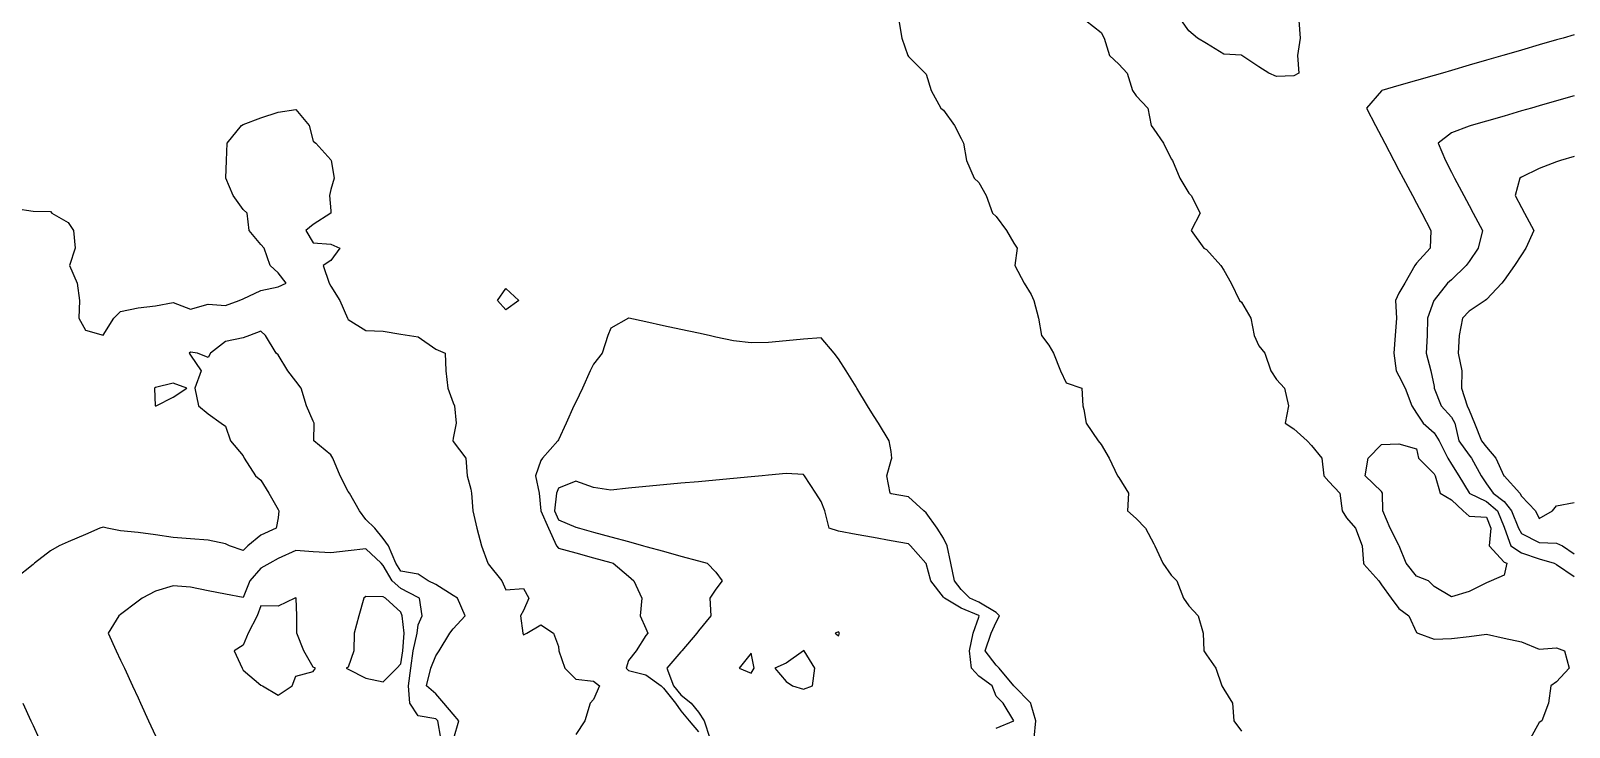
# Model space of a CAD drawing. Header units: metres. Extents: x 2681030 to 2681330, y 1246000 to 1246290.
# Drawn here: x 2681222.69 to 2681266.61, y 1246076.57 to 1246096.46 of the extents above; entities that cross this region are included whole.
import ezdxf

# ---------------------------------------------------------------- set-up
doc = ezdxf.new("R2010")
doc.units = ezdxf.units.M
doc.layers.add('BASIS_HOEHENLINIEN', color=8, linetype='Continuous')

msp = doc.modelspace()

# ---------------------------------------------------------------- linework, layer by layer
at = {"layer": 'BASIS_HOEHENLINIEN'}
for points in [[(2681247.469, 1246096.75, 440), (2681247.552, 1246096.25, 440), (2681247.73, 1246095.75, 440), (2681247.75, 1246095.726, 440), (2681248.226, 1246095.25, 440), (2681248.25, 1246095.219, 440), (2681248.395, 1246094.75, 440), (2681248.668, 1246094.25, 440), (2681248.75, 1246094.191, 440), (2681249.06, 1246093.75, 440), (2681249.25, 1246093.385, 440), (2681249.312, 1246093.25, 440), (2681249.407, 1246092.75, 440), (2681249.622, 1246092.25, 440), (2681249.75, 1246092.124, 440), (2681249.968, 1246091.75, 440), (2681250.141, 1246091.25, 440), (2681250.25, 1246091.149, 440), (2681250.544, 1246090.75, 440), (2681250.75, 1246090.393, 440), (2681250.85, 1246090.25, 440), (2681250.784, 1246089.75, 440), (2681251.046, 1246089.25, 440), (2681251.25, 1246088.927, 440), (2681251.324, 1246088.75, 440), (2681251.461, 1246088.25, 440), (2681251.547, 1246087.75, 440), (2681251.75, 1246087.478, 440), (2681251.884, 1246087.25, 440), (2681252.086, 1246086.75, 440), (2681252.25, 1246086.405, 440), (2681252.693, 1246086.25, 440), (2681252.724, 1246085.75, 440), (2681252.75, 1246085.643, 440), (2681252.821, 1246085.25, 440), (2681253.158, 1246084.75, 440), (2681253.25, 1246084.645, 440), (2681253.474, 1246084.25, 440), (2681253.717, 1246083.75, 440), (2681253.75, 1246083.699, 440), (2681254.025, 1246083.25, 440), (2681254.002, 1246082.75, 440), (2681254.25, 1246082.531, 440), (2681254.512, 1246082.25, 440), (2681254.75, 1246081.802, 440), (2681254.783, 1246081.75, 440), (2681255.01, 1246081.25, 440), (2681255.25, 1246080.913, 440), (2681255.403, 1246080.75, 440), (2681255.596, 1246080.25, 440), (2681255.75, 1246080.03, 440), (2681256.014, 1246079.75, 440), (2681256.161, 1246079.25, 440), (2681256.177, 1246078.75, 440), (2681256.25, 1246078.632, 440), (2681256.52, 1246078.25, 440), (2681256.688, 1246077.75, 440), (2681256.75, 1246077.653, 440), (2681256.993, 1246077.25, 440), (2681257.039, 1246076.75, 440), (2681257.25, 1246076.457, 440)], [(2681252.811, 1246096.75, 439.5), (2681253.25, 1246096.406, 439.5), (2681253.337, 1246096.25, 439.5), (2681253.481, 1246095.75, 439.5), (2681253.75, 1246095.505, 439.5), (2681253.994, 1246095.25, 439.5), (2681254.137, 1246094.75, 439.5), (2681254.25, 1246094.602, 439.5), (2681254.582, 1246094.25, 439.5), (2681254.677, 1246093.75, 439.5), (2681254.75, 1246093.646, 439.5), (2681255.028, 1246093.25, 439.5), (2681255.25, 1246092.796, 439.5), (2681255.283, 1246092.75, 439.5), (2681255.494, 1246092.25, 439.5), (2681255.75, 1246091.824, 439.5), (2681255.818, 1246091.75, 439.5), (2681256.077, 1246091.25, 439.5), (2681255.82, 1246090.75, 439.5), (2681256.182, 1246090.25, 439.5), (2681256.25, 1246090.211, 439.5), (2681256.664, 1246089.75, 439.5), (2681256.75, 1246089.619, 439.5), (2681256.956, 1246089.25, 439.5), (2681257.2, 1246088.75, 439.5), (2681257.25, 1246088.703, 439.5), (2681257.519, 1246088.25, 439.5), (2681257.614, 1246087.75, 439.5), (2681257.75, 1246087.46, 439.5), (2681257.92, 1246087.25, 439.5), (2681258.096, 1246086.75, 439.5), (2681258.25, 1246086.5, 439.5), (2681258.482, 1246086.25, 439.5), (2681258.595, 1246085.75, 439.5), (2681258.502, 1246085.25, 439.5), (2681258.75, 1246085.091, 439.5), (2681259.126, 1246084.75, 439.5), (2681259.25, 1246084.611, 439.5), (2681259.55, 1246084.25, 439.5), (2681259.6, 1246083.75, 439.5), (2681259.75, 1246083.582, 439.5), (2681260.059, 1246083.25, 439.5), (2681260.13, 1246082.75, 439.5), (2681260.25, 1246082.549, 439.5), (2681260.505, 1246082.25, 439.5), (2681260.697, 1246081.75, 439.5), (2681260.741, 1246081.25, 439.5), (2681260.75, 1246081.227, 439.5), (2681261.178, 1246080.75, 439.5), (2681261.25, 1246080.635, 439.5), (2681261.529, 1246080.25, 439.5), (2681261.75, 1246079.961, 439.5), (2681262.028, 1246079.75, 439.5), (2681262.25, 1246079.274, 439.5), (2681262.292, 1246079.25, 439.5), (2681262.75, 1246079.083, 439.5), (2681263.25, 1246079.103, 439.5), (2681263.75, 1246079.16, 439.5), (2681264.25, 1246079.225, 439.5), (2681264.75, 1246079.112, 439.5), (2681265.25, 1246079.008, 439.5), (2681265.75, 1246078.794, 439.5), (2681266.25, 1246078.839, 439.5), (2681266.472, 1246078.75, 439.5), (2681266.607, 1246078.25, 439.5), (2681266.25, 1246077.862, 439.5), (2681266.081, 1246077.75, 439.5), (2681266.021, 1246077.25, 439.5), (2681265.824, 1246076.75, 439.5), (2681265.75, 1246076.699, 439.5), (2681265.501, 1246076.25, 439.5)], [(2681258.886, 1246095.25, 439.5), (2681258.75, 1246095.173, 439.5), (2681258.25, 1246095.154, 439.5), (2681258.035, 1246095.25, 439.5), (2681257.75, 1246095.426, 439.5), (2681257.265, 1246095.75, 439.5), (2681257.25, 1246095.759, 439.5), (2681256.75, 1246095.785, 439.5), (2681256.25, 1246096.095, 439.5), (2681256.002, 1246096.25, 439.5), (2681255.75, 1246096.455, 439.5), (2681255.537, 1246096.75, 439.5)], [(2681258.887, 1246096.75, 439.5), (2681258.928, 1246096.25, 439.5), (2681258.857, 1246095.75, 439.5), (2681258.886, 1246095.25, 439.5)], [(2681266.75, 1246096.34, 439), (2681266.438, 1246096.25, 439), (2681266.25, 1246096.195, 439), (2681265.75, 1246096.051, 439), (2681265.25, 1246095.906, 439), (2681264.75, 1246095.761, 439), (2681264.713, 1246095.75, 439), (2681264.25, 1246095.616, 439), (2681263.75, 1246095.471, 439), (2681263.25, 1246095.326, 439), (2681262.988, 1246095.25, 439), (2681262.75, 1246095.181, 439), (2681262.25, 1246095.036, 439), (2681261.75, 1246094.891, 439), (2681261.263, 1246094.75, 439), (2681261.25, 1246094.746, 439), (2681260.824, 1246094.25, 439), (2681261.078, 1246093.75, 439), (2681261.25, 1246093.425, 439), (2681261.343, 1246093.25, 439), (2681261.607, 1246092.75, 439), (2681261.75, 1246092.479, 439), (2681261.871, 1246092.25, 439), (2681262.135, 1246091.75, 439), (2681262.25, 1246091.533, 439), (2681262.399, 1246091.25, 439), (2681262.664, 1246090.75, 439), (2681262.644, 1246090.25, 439), (2681262.25, 1246089.817, 439), (2681262.201, 1246089.75, 439), (2681261.914, 1246089.25, 439), (2681261.75, 1246088.964, 439), (2681261.653, 1246088.75, 439), (2681261.678, 1246088.25, 439), (2681261.642, 1246087.75, 439), (2681261.605, 1246087.25, 439), (2681261.669, 1246086.75, 439), (2681261.75, 1246086.599, 439), (2681261.927, 1246086.25, 439), (2681262.115, 1246085.75, 439), (2681262.25, 1246085.536, 439), (2681262.444, 1246085.25, 439), (2681262.75, 1246084.978, 439), (2681262.901, 1246084.75, 439), (2681263.142, 1246084.25, 439), (2681263.25, 1246084.077, 439), (2681263.457, 1246083.75, 439), (2681263.75, 1246083.262, 439), (2681263.758, 1246083.25, 439), (2681264.25, 1246083.017, 439), (2681264.559, 1246082.75, 439), (2681264.75, 1246082.28, 439), (2681264.763, 1246082.25, 439), (2681264.947, 1246081.75, 439), (2681265.25, 1246081.549, 439), (2681265.75, 1246081.38, 439), (2681266.183, 1246081.25, 439), (2681266.25, 1246081.218, 439), (2681266.75, 1246080.87, 439)], [(2681266.75, 1246094.601, 438.5), (2681266.25, 1246094.457, 438.5), (2681265.75, 1246094.312, 438.5), (2681265.538, 1246094.25, 438.5), (2681265.25, 1246094.167, 438.5), (2681264.75, 1246094.022, 438.5), (2681264.25, 1246093.877, 438.5), (2681263.813, 1246093.75, 438.5), (2681263.75, 1246093.729, 438.5), (2681263.25, 1246093.542, 438.5), (2681262.868, 1246093.25, 438.5), (2681263.074, 1246092.75, 438.5), (2681263.25, 1246092.416, 438.5), (2681263.338, 1246092.25, 438.5), (2681263.602, 1246091.75, 438.5), (2681263.75, 1246091.47, 438.5), (2681263.866, 1246091.25, 438.5), (2681264.131, 1246090.75, 438.5), (2681264.012, 1246090.25, 438.5), (2681263.75, 1246089.869, 438.5), (2681263.668, 1246089.75, 438.5), (2681263.25, 1246089.344, 438.5), (2681263.14, 1246089.25, 438.5), (2681262.75, 1246088.766, 438.5), (2681262.741, 1246088.75, 438.5), (2681262.566, 1246088.25, 438.5), (2681262.558, 1246087.75, 438.5), (2681262.522, 1246087.25, 438.5), (2681262.658, 1246086.75, 438.5), (2681262.75, 1246086.299, 438.5), (2681262.758, 1246086.25, 438.5), (2681262.952, 1246085.75, 438.5), (2681263.25, 1246085.423, 438.5), (2681263.349, 1246085.25, 438.5), (2681263.461, 1246084.75, 438.5), (2681263.75, 1246084.335, 438.5), (2681263.819, 1246084.25, 438.5), (2681264.097, 1246083.75, 438.5), (2681264.25, 1246083.522, 438.5), (2681264.443, 1246083.25, 438.5), (2681264.75, 1246083.012, 438.5), (2681264.96, 1246082.75, 438.5), (2681265.165, 1246082.25, 438.5), (2681265.25, 1246082.104, 438.5), (2681265.75, 1246081.846, 438.5), (2681266.25, 1246081.819, 438.5), (2681266.415, 1246081.75, 438.5), (2681266.75, 1246081.518, 438.5)], [(2681222.25, 1246091.384, 440.5), (2681222.75, 1246091.308, 440.5), (2681223.25, 1246091.295, 440.5), (2681223.289, 1246091.25, 440.5), (2681223.75, 1246090.977, 440.5), (2681223.907, 1246090.75, 440.5), (2681223.956, 1246090.25, 440.5), (2681223.789, 1246089.75, 440.5), (2681224.014, 1246089.25, 440.5), (2681224.082, 1246088.75, 440.5), (2681224.059, 1246088.25, 440.5), (2681224.25, 1246087.907, 440.5), (2681224.75, 1246087.764, 440.5), (2681225.057, 1246088.25, 440.5), (2681225.25, 1246088.439, 440.5), (2681225.75, 1246088.547, 440.5), (2681226.25, 1246088.598, 440.5), (2681226.75, 1246088.7, 440.5), (2681227.25, 1246088.504, 440.5), (2681227.75, 1246088.647, 440.5), (2681228.25, 1246088.609, 440.5), (2681228.634, 1246088.75, 440.5), (2681228.75, 1246088.806, 440.5), (2681229.25, 1246089.035, 440.5), (2681229.75, 1246089.143, 440.5), (2681229.982, 1246089.25, 440.5), (2681229.75, 1246089.548, 440.5), (2681229.521, 1246089.75, 440.5), (2681229.354, 1246090.25, 440.5), (2681229.25, 1246090.358, 440.5), (2681228.925, 1246090.75, 440.5), (2681228.868, 1246091.25, 440.5), (2681228.75, 1246091.35, 440.5), (2681228.462, 1246091.75, 440.5), (2681228.252, 1246092.25, 440.5), (2681228.273, 1246092.75, 440.5), (2681228.298, 1246093.25, 440.5), (2681228.707, 1246093.75, 440.5), (2681228.75, 1246093.778, 440.5), (2681229.25, 1246093.973, 440.5), (2681229.75, 1246094.136, 440.5), (2681230.25, 1246094.206, 440.5), (2681230.634, 1246093.75, 440.5), (2681230.75, 1246093.309, 440.5), (2681230.826, 1246093.25, 440.5), (2681231.25, 1246092.771, 440.5), (2681231.265, 1246092.75, 440.5), (2681231.344, 1246092.25, 440.5), (2681231.25, 1246091.92, 440.5), (2681231.215, 1246091.75, 440.5), (2681231.25, 1246091.315, 440.5), (2681231.253, 1246091.25, 440.5), (2681231.25, 1246091.248, 440.5), (2681230.75, 1246090.92, 440.5), (2681230.543, 1246090.75, 440.5), (2681230.75, 1246090.404, 440.5), (2681231.25, 1246090.367, 440.5), (2681231.507, 1246090.25, 440.5), (2681231.25, 1246089.899, 440.5), (2681231.03, 1246089.75, 440.5), (2681231.202, 1246089.25, 440.5), (2681231.25, 1246089.168, 440.5), (2681231.508, 1246088.75, 440.5), (2681231.73, 1246088.25, 440.5), (2681231.75, 1246088.21, 440.5), (2681232.25, 1246087.9, 440.5), (2681232.75, 1246087.877, 440.5), (2681233.25, 1246087.79, 440.5), (2681233.502, 1246087.75, 440.5), (2681233.75, 1246087.716, 440.5), (2681234.25, 1246087.366, 440.5), (2681234.514, 1246087.25, 440.5), (2681234.533, 1246086.75, 440.5), (2681234.596, 1246086.25, 440.5), (2681234.75, 1246085.828, 440.5), (2681234.78, 1246085.75, 440.5), (2681234.834, 1246085.25, 440.5), (2681234.75, 1246084.825, 440.5), (2681234.733, 1246084.75, 440.5), (2681234.75, 1246084.73, 440.5), (2681235.11, 1246084.25, 440.5), (2681235.142, 1246083.75, 440.5), (2681235.25, 1246083.367, 440.5), (2681235.267, 1246083.25, 440.5), (2681235.309, 1246082.75, 440.5), (2681235.421, 1246082.25, 440.5), (2681235.551, 1246081.75, 440.5), (2681235.737, 1246081.25, 440.5), (2681235.75, 1246081.23, 440.5), (2681236.14, 1246080.75, 440.5), (2681236.25, 1246080.494, 440.5), (2681236.75, 1246080.525, 440.5), (2681236.909, 1246080.25, 440.5), (2681236.75, 1246079.897, 440.5), (2681236.672, 1246079.75, 440.5), (2681236.735, 1246079.25, 440.5), (2681236.75, 1246079.207, 440.5), (2681236.845, 1246079.25, 440.5), (2681237.25, 1246079.49, 440.5), (2681237.607, 1246079.25, 440.5), (2681237.75, 1246078.87, 440.5), (2681237.761, 1246078.75, 440.5), (2681237.939, 1246078.25, 440.5), (2681238.25, 1246077.941, 440.5), (2681238.75, 1246077.887, 440.5), (2681238.922, 1246077.75, 440.5), (2681238.75, 1246077.358, 440.5), (2681238.66, 1246077.25, 440.5), (2681238.508, 1246076.75, 440.5), (2681238.25, 1246076.363, 440.5)], [(2681266.75, 1246092.862, 438), (2681266.362, 1246092.75, 438), (2681266.25, 1246092.713, 438), (2681265.75, 1246092.523, 438), (2681265.25, 1246092.277, 438), (2681265.196, 1246092.25, 438), (2681265.069, 1246091.75, 438), (2681265.25, 1246091.408, 438), (2681265.333, 1246091.25, 438), (2681265.597, 1246090.75, 438), (2681265.376, 1246090.25, 438), (2681265.25, 1246090.058, 438), (2681265.045, 1246089.75, 438), (2681264.75, 1246089.333, 438), (2681264.691, 1246089.25, 438), (2681264.25, 1246088.784, 438), (2681264.206, 1246088.75, 438), (2681263.75, 1246088.453, 438), (2681263.567, 1246088.25, 438), (2681263.465, 1246087.75, 438), (2681263.438, 1246087.25, 438), (2681263.549, 1246086.75, 438), (2681263.533, 1246086.25, 438), (2681263.695, 1246085.75, 438), (2681263.75, 1246085.62, 438), (2681263.903, 1246085.25, 438), (2681264.103, 1246084.75, 438), (2681264.25, 1246084.568, 438), (2681264.514, 1246084.25, 438), (2681264.745, 1246083.75, 438), (2681264.75, 1246083.743, 438), (2681265.198, 1246083.25, 438), (2681265.25, 1246083.168, 438), (2681265.648, 1246082.75, 438), (2681265.75, 1246082.525, 438), (2681266.135, 1246082.75, 438), (2681266.25, 1246082.887, 438), (2681266.75, 1246082.982, 438)], [(2681236.623, 1246088.75, 440.5), (2681236.25, 1246088.484, 440.5), (2681236.014, 1246088.75, 440.5), (2681236.25, 1246089.1, 440.5), (2681236.623, 1246088.75, 440.5)], [(2681251.334, 1246076.25, 440), (2681251.385, 1246076.75, 440), (2681251.25, 1246077.206, 440), (2681251.237, 1246077.25, 440), (2681250.75, 1246077.75, 440), (2681250.75, 1246077.75, 440), (2681250.335, 1246078.25, 440), (2681250.25, 1246078.343, 440), (2681249.934, 1246078.75, 440), (2681250.105, 1246079.25, 440), (2681250.25, 1246079.565, 440), (2681250.349, 1246079.75, 440), (2681250.25, 1246079.844, 440), (2681249.75, 1246080.142, 440), (2681249.499, 1246080.25, 440), (2681249.25, 1246080.498, 440), (2681249.058, 1246080.75, 440), (2681248.952, 1246081.25, 440), (2681248.846, 1246081.75, 440), (2681248.75, 1246081.971, 440), (2681248.564, 1246082.25, 440), (2681248.25, 1246082.689, 440), (2681248.187, 1246082.75, 440), (2681247.75, 1246083.145, 440), (2681247.25, 1246083.235, 440), (2681247.22, 1246083.25, 440), (2681247.125, 1246083.75, 440), (2681247.25, 1246084.192, 440), (2681247.266, 1246084.25, 440), (2681247.25, 1246084.441, 440), (2681247.192, 1246084.75, 440), (2681246.886, 1246085.25, 440), (2681246.75, 1246085.471, 440), (2681246.579, 1246085.75, 440), (2681246.272, 1246086.25, 440), (2681246.25, 1246086.287, 440), (2681245.966, 1246086.75, 440), (2681245.75, 1246087.088, 440), (2681245.628, 1246087.25, 440), (2681245.25, 1246087.689, 440), (2681244.75, 1246087.647, 440), (2681244.25, 1246087.6, 440), (2681243.75, 1246087.554, 440), (2681243.25, 1246087.548, 440), (2681242.75, 1246087.599, 440), (2681242.25, 1246087.708, 440), (2681242.056, 1246087.75, 440), (2681241.75, 1246087.817, 440), (2681241.25, 1246087.926, 440), (2681240.75, 1246088.034, 440), (2681240.25, 1246088.143, 440), (2681239.76, 1246088.25, 440), (2681239.75, 1246088.252, 440), (2681239.749, 1246088.25, 440), (2681239.25, 1246087.961, 440), (2681239.158, 1246087.75, 440), (2681239.001, 1246087.25, 440), (2681238.75, 1246086.933, 440), (2681238.657, 1246086.75, 440), (2681238.443, 1246086.25, 440), (2681238.25, 1246085.854, 440), (2681238.195, 1246085.75, 440), (2681237.97, 1246085.25, 440), (2681237.75, 1246084.775, 440), (2681237.736, 1246084.75, 440), (2681237.292, 1246084.25, 440), (2681237.25, 1246084.185, 440), (2681237.092, 1246083.75, 440), (2681237.206, 1246083.25, 440), (2681237.245, 1246082.75, 440), (2681237.25, 1246082.744, 440), (2681237.471, 1246082.25, 440), (2681237.693, 1246081.75, 440), (2681237.75, 1246081.68, 440), (2681238.25, 1246081.543, 440), (2681238.75, 1246081.406, 440), (2681239.25, 1246081.268, 440), (2681239.317, 1246081.25, 440), (2681239.75, 1246080.881, 440), (2681239.907, 1246080.75, 440), (2681240.137, 1246080.25, 440), (2681240.088, 1246079.75, 440), (2681240.25, 1246079.39, 440), (2681240.3, 1246079.25, 440), (2681240.25, 1246079.189, 440), (2681239.972, 1246078.75, 440), (2681239.75, 1246078.469, 440), (2681239.687, 1246078.25, 440), (2681239.75, 1246078.187, 440), (2681240.25, 1246078.067, 440), (2681240.687, 1246077.75, 440), (2681240.75, 1246077.684, 440), (2681241.093, 1246077.25, 440), (2681241.25, 1246077.031, 440), (2681241.487, 1246076.75, 440), (2681241.75, 1246076.438, 440)], [(2681234.761, 1246076.25, 440.5), (2681234.912, 1246076.75, 440.5), (2681234.75, 1246076.943, 440.5), (2681234.477, 1246077.25, 440.5), (2681234.25, 1246077.519, 440.5), (2681233.983, 1246077.75, 440.5), (2681234.106, 1246078.25, 440.5), (2681234.25, 1246078.61, 440.5), (2681234.343, 1246078.75, 440.5), (2681234.651, 1246079.25, 440.5), (2681234.75, 1246079.381, 440.5), (2681235.093, 1246079.75, 440.5), (2681234.866, 1246080.25, 440.5), (2681234.75, 1246080.326, 440.5), (2681234.25, 1246080.642, 440.5), (2681234.033, 1246080.75, 440.5), (2681233.75, 1246080.937, 440.5), (2681233.25, 1246081.022, 440.5), (2681233.105, 1246081.25, 440.5), (2681232.895, 1246081.75, 440.5), (2681232.75, 1246081.961, 440.5), (2681232.505, 1246082.25, 440.5), (2681232.25, 1246082.501, 440.5), (2681232.069, 1246082.75, 440.5), (2681231.783, 1246083.25, 440.5), (2681231.75, 1246083.297, 440.5), (2681231.519, 1246083.75, 440.5), (2681231.31, 1246084.25, 440.5), (2681231.25, 1246084.35, 440.5), (2681230.769, 1246084.75, 440.5), (2681230.781, 1246085.25, 440.5), (2681230.75, 1246085.31, 440.5), (2681230.563, 1246085.75, 440.5), (2681230.407, 1246086.25, 440.5), (2681230.25, 1246086.452, 440.5), (2681230.022, 1246086.75, 440.5), (2681229.75, 1246087.201, 440.5), (2681229.693, 1246087.25, 440.5), (2681229.386, 1246087.75, 440.5), (2681229.25, 1246087.875, 440.5), (2681228.928, 1246087.75, 440.5), (2681228.75, 1246087.691, 440.5), (2681228.25, 1246087.583, 440.5), (2681227.821, 1246087.25, 440.5), (2681227.75, 1246087.129, 440.5), (2681227.443, 1246087.25, 440.5), (2681227.25, 1246087.283, 440.5), (2681227.209, 1246087.25, 440.5), (2681227.25, 1246087.191, 440.5), (2681227.55, 1246086.75, 440.5), (2681227.369, 1246086.25, 440.5), (2681227.475, 1246085.75, 440.5), (2681227.75, 1246085.519, 440.5), (2681228.126, 1246085.25, 440.5), (2681228.25, 1246085.162, 440.5), (2681228.389, 1246084.75, 440.5), (2681228.75, 1246084.314, 440.5), (2681228.781, 1246084.25, 440.5), (2681229.105, 1246083.75, 440.5), (2681229.25, 1246083.622, 440.5), (2681229.487, 1246083.25, 440.5), (2681229.75, 1246082.786, 440.5), (2681229.768, 1246082.75, 440.5), (2681229.75, 1246082.549, 440.5), (2681229.695, 1246082.25, 440.5), (2681229.25, 1246082.056, 440.5), (2681228.885, 1246081.75, 440.5), (2681228.75, 1246081.611, 440.5), (2681228.36, 1246081.75, 440.5), (2681228.25, 1246081.803, 440.5), (2681227.75, 1246081.913, 440.5), (2681227.25, 1246081.946, 440.5), (2681226.75, 1246081.988, 440.5), (2681226.25, 1246082.057, 440.5), (2681225.75, 1246082.131, 440.5), (2681225.25, 1246082.179, 440.5), (2681224.871, 1246082.25, 440.5), (2681224.75, 1246082.283, 440.5), (2681224.657, 1246082.25, 440.5), (2681224.25, 1246082.075, 440.5), (2681223.75, 1246081.859, 440.5), (2681223.498, 1246081.75, 440.5), (2681223.25, 1246081.606, 440.5), (2681222.789, 1246081.25, 440.5), (2681222.75, 1246081.219, 440.5), (2681222.25, 1246080.816, 440.5)], [(2681226.25, 1246085.745, 440.5), (2681226.263, 1246085.75, 440.5), (2681226.75, 1246085.993, 440.5), (2681227.139, 1246086.25, 440.5), (2681226.75, 1246086.395, 440.5), (2681226.25, 1246086.271, 440.5), (2681226.219, 1246086.25, 440.5), (2681226.242, 1246085.75, 440.5), (2681226.25, 1246085.745, 440.5)], [(2681264.385, 1246080.75, 439.5), (2681264.25, 1246080.692, 439.5), (2681263.75, 1246080.448, 439.5), (2681263.25, 1246080.294, 439.5), (2681262.75, 1246080.59, 439.5), (2681262.594, 1246080.75, 439.5), (2681262.25, 1246080.885, 439.5), (2681261.952, 1246081.25, 439.5), (2681261.755, 1246081.75, 439.5), (2681261.75, 1246081.769, 439.5), (2681261.499, 1246082.25, 439.5), (2681261.285, 1246082.75, 439.5), (2681261.284, 1246083.25, 439.5), (2681261.25, 1246083.295, 439.5), (2681260.784, 1246083.75, 439.5), (2681260.874, 1246084.25, 439.5), (2681261.25, 1246084.641, 439.5), (2681261.75, 1246084.661, 439.5), (2681262.25, 1246084.514, 439.5), (2681262.306, 1246084.25, 439.5), (2681262.75, 1246083.808, 439.5), (2681262.783, 1246083.75, 439.5), (2681262.924, 1246083.25, 439.5), (2681263.25, 1246083.059, 439.5), (2681263.587, 1246082.75, 439.5), (2681263.75, 1246082.592, 439.5), (2681264.25, 1246082.57, 439.5), (2681264.371, 1246082.25, 439.5), (2681264.327, 1246081.75, 439.5), (2681264.75, 1246081.285, 439.5), (2681264.829, 1246081.25, 439.5), (2681264.75, 1246080.906, 439.5), (2681264.385, 1246080.75, 439.5)], [(2681250.25, 1246076.537, 439.5), (2681250.75, 1246076.75, 439.5), (2681250.75, 1246076.75, 439.5), (2681250.75, 1246076.75, 439.5), (2681250.451, 1246077.25, 439.5), (2681250.25, 1246077.453, 439.5), (2681250.135, 1246077.75, 439.5), (2681249.75, 1246078.022, 439.5), (2681249.544, 1246078.25, 439.5), (2681249.49, 1246078.75, 439.5), (2681249.595, 1246079.25, 439.5), (2681249.75, 1246079.709, 439.5), (2681249.768, 1246079.75, 439.5), (2681249.75, 1246079.762, 439.5), (2681249.25, 1246079.965, 439.5), (2681248.776, 1246080.25, 439.5), (2681248.75, 1246080.284, 439.5), (2681248.387, 1246080.75, 439.5), (2681248.25, 1246081.239, 439.5), (2681248.244, 1246081.25, 439.5), (2681247.8, 1246081.75, 439.5), (2681247.75, 1246081.803, 439.5), (2681247.25, 1246081.893, 439.5), (2681246.75, 1246081.983, 439.5), (2681246.25, 1246082.073, 439.5), (2681245.75, 1246082.163, 439.5), (2681245.479, 1246082.25, 439.5), (2681245.354, 1246082.75, 439.5), (2681245.25, 1246083.015, 439.5), (2681245.104, 1246083.25, 439.5), (2681244.776, 1246083.75, 439.5), (2681244.75, 1246083.786, 439.5), (2681244.25, 1246083.813, 439.5), (2681243.75, 1246083.766, 439.5), (2681243.573, 1246083.75, 439.5), (2681243.25, 1246083.72, 439.5), (2681242.75, 1246083.673, 439.5), (2681242.25, 1246083.627, 439.5), (2681241.75, 1246083.58, 439.5), (2681241.25, 1246083.534, 439.5), (2681240.75, 1246083.487, 439.5), (2681240.25, 1246083.441, 439.5), (2681239.75, 1246083.394, 439.5), (2681239.25, 1246083.339, 439.5), (2681238.75, 1246083.418, 439.5), (2681238.25, 1246083.593, 439.5), (2681237.75, 1246083.391, 439.5), (2681237.701, 1246083.25, 439.5), (2681237.636, 1246082.75, 439.5), (2681237.75, 1246082.486, 439.5), (2681238.25, 1246082.279, 439.5), (2681238.356, 1246082.25, 439.5), (2681238.75, 1246082.142, 439.5), (2681239.25, 1246082.005, 439.5), (2681239.75, 1246081.867, 439.5), (2681240.177, 1246081.75, 439.5), (2681240.25, 1246081.73, 439.5), (2681240.75, 1246081.593, 439.5), (2681241.25, 1246081.455, 439.5), (2681241.75, 1246081.318, 439.5), (2681241.998, 1246081.25, 439.5), (2681242.25, 1246080.994, 439.5), (2681242.423, 1246080.75, 439.5), (2681242.25, 1246080.506, 439.5), (2681242.07, 1246080.25, 439.5), (2681242.103, 1246079.75, 439.5), (2681241.75, 1246079.319, 439.5), (2681241.706, 1246079.25, 439.5), (2681241.277, 1246078.75, 439.5), (2681241.25, 1246078.719, 439.5), (2681240.848, 1246078.25, 439.5), (2681241.038, 1246077.75, 439.5), (2681241.25, 1246077.49, 439.5), (2681241.545, 1246077.25, 439.5), (2681241.75, 1246077.002, 439.5), (2681241.91, 1246076.75, 439.5), (2681242.078, 1246076.25, 439.5)], [(2681234.393, 1246076.25, 440), (2681234.305, 1246076.75, 440), (2681234.25, 1246076.808, 440), (2681233.75, 1246076.896, 440), (2681233.51, 1246077.25, 440), (2681233.468, 1246077.75, 440), (2681233.541, 1246078.25, 440), (2681233.606, 1246078.75, 440), (2681233.714, 1246079.25, 440), (2681233.75, 1246079.491, 440), (2681233.862, 1246079.75, 440), (2681233.781, 1246080.25, 440), (2681233.75, 1246080.273, 440), (2681233.25, 1246080.531, 440), (2681233.009, 1246080.75, 440), (2681232.75, 1246081.19, 440), (2681232.686, 1246081.25, 440), (2681232.25, 1246081.665, 440), (2681231.75, 1246081.603, 440), (2681231.25, 1246081.552, 440), (2681230.75, 1246081.581, 440), (2681230.25, 1246081.612, 440), (2681229.75, 1246081.385, 440), (2681229.51, 1246081.25, 440), (2681229.25, 1246081.112, 440), (2681228.937, 1246080.75, 440), (2681228.75, 1246080.273, 440), (2681228.25, 1246080.365, 440), (2681227.75, 1246080.465, 440), (2681227.25, 1246080.565, 440), (2681226.75, 1246080.604, 440), (2681226.25, 1246080.457, 440), (2681225.866, 1246080.25, 440), (2681225.75, 1246080.163, 440), (2681225.25, 1246079.784, 440), (2681225.202, 1246079.75, 440), (2681224.898, 1246079.25, 440), (2681225.128, 1246078.75, 440), (2681225.25, 1246078.486, 440), (2681225.359, 1246078.25, 440), (2681225.59, 1246077.75, 440), (2681225.75, 1246077.403, 440), (2681225.82, 1246077.25, 440), (2681226.051, 1246076.75, 440), (2681226.25, 1246076.319, 440)], [(2681229.75, 1246077.481, 439.5), (2681230.147, 1246077.75, 439.5), (2681230.25, 1246078.024, 439.5), (2681230.75, 1246078.162, 439.5), (2681230.816, 1246078.25, 439.5), (2681230.75, 1246078.285, 439.5), (2681230.487, 1246078.75, 439.5), (2681230.286, 1246079.25, 439.5), (2681230.278, 1246079.75, 439.5), (2681230.265, 1246080.25, 439.5), (2681230.25, 1246080.264, 439.5), (2681230.227, 1246080.25, 439.5), (2681229.75, 1246080.026, 439.5), (2681229.25, 1246080.035, 439.5), (2681229.147, 1246079.75, 439.5), (2681228.897, 1246079.25, 439.5), (2681228.75, 1246078.906, 439.5), (2681228.491, 1246078.75, 439.5), (2681228.722, 1246078.25, 439.5), (2681228.75, 1246078.2, 439.5), (2681229.25, 1246077.772, 439.5), (2681229.299, 1246077.75, 439.5), (2681229.75, 1246077.481, 439.5)], [(2681232.75, 1246077.862, 439.5), (2681233.14, 1246078.25, 439.5), (2681233.25, 1246078.374, 439.5), (2681233.313, 1246078.75, 439.5), (2681233.348, 1246079.25, 439.5), (2681233.291, 1246079.75, 439.5), (2681233.25, 1246079.856, 439.5), (2681232.81, 1246080.25, 439.5), (2681232.75, 1246080.295, 439.5), (2681232.25, 1246080.304, 439.5), (2681232.192, 1246080.25, 439.5), (2681232.052, 1246079.75, 439.5), (2681231.923, 1246079.25, 439.5), (2681231.91, 1246078.75, 439.5), (2681231.75, 1246078.284, 439.5), (2681231.688, 1246078.25, 439.5), (2681231.75, 1246078.226, 439.5), (2681232.25, 1246077.97, 439.5), (2681232.75, 1246077.862, 439.5)], [(2681245.75, 1246079.181, 439), (2681245.772, 1246079.25, 439), (2681245.75, 1246079.288, 439), (2681245.655, 1246079.25, 439), (2681245.75, 1246079.181, 439)], [(2681243.25, 1246078.108, 439), (2681243.344, 1246078.25, 439), (2681243.25, 1246078.678, 439), (2681242.911, 1246078.25, 439), (2681243.25, 1246078.108, 439)], [(2681244.75, 1246077.654, 439), (2681245.008, 1246077.75, 439), (2681245.071, 1246078.25, 439), (2681244.767, 1246078.75, 439), (2681244.75, 1246078.757, 439), (2681244.748, 1246078.75, 439), (2681244.25, 1246078.4, 439), (2681243.929, 1246078.25, 439), (2681244.25, 1246077.875, 439), (2681244.437, 1246077.75, 439), (2681244.75, 1246077.654, 439)], [(2681222.458, 1246077.25, 440.5), (2681222.688, 1246076.75, 440.5), (2681222.75, 1246076.616, 440.5), (2681222.919, 1246076.25, 440.5)]]:
    msp.add_polyline3d(points, dxfattribs=at)

doc.saveas('drawing.dxf')
